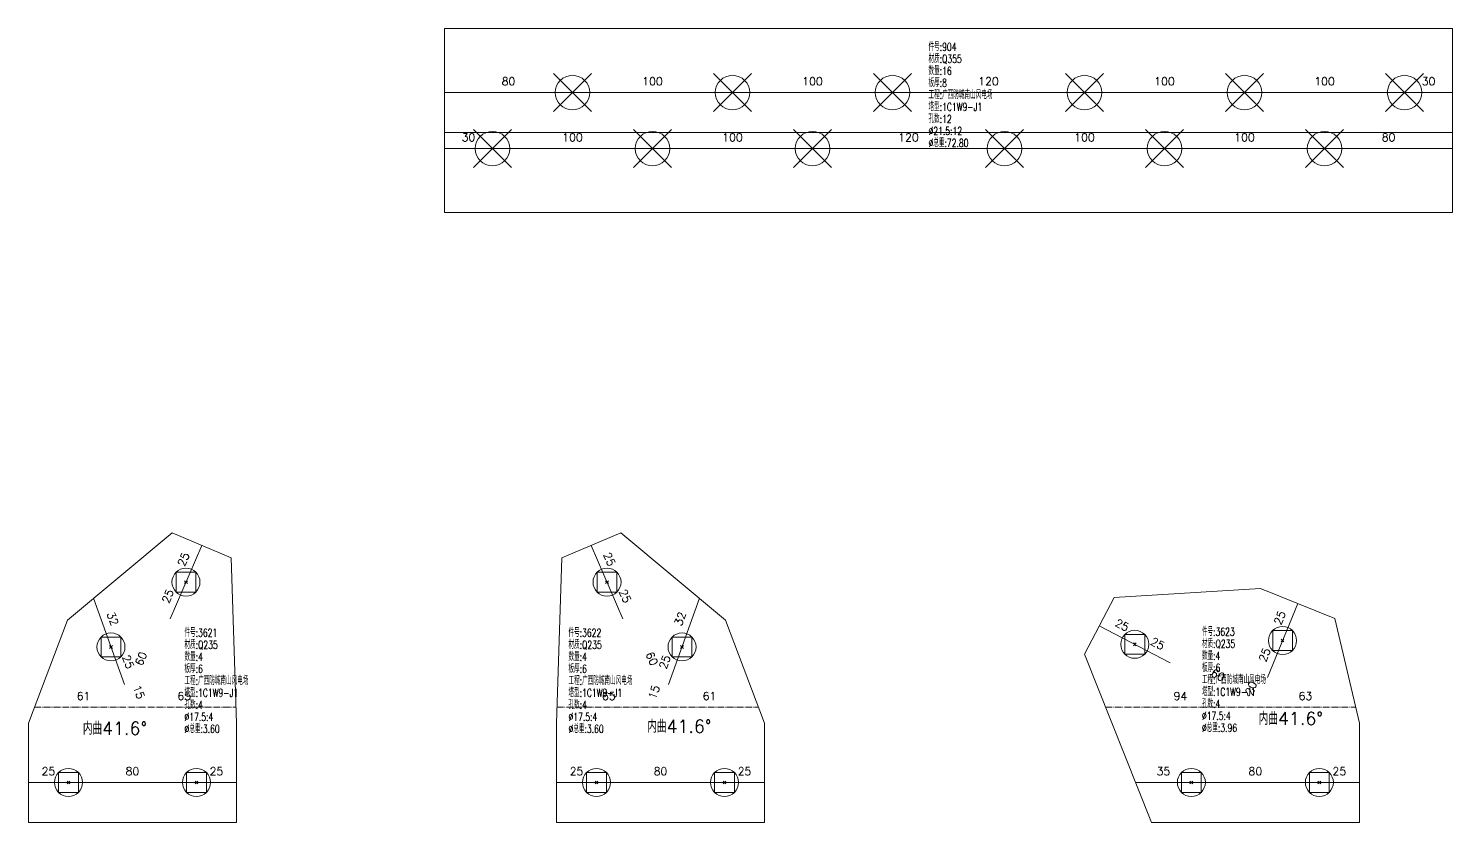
# Model space of a CAD drawing. Extents: x -105 to 10956, y -4548 to 9487.
# Drawn here: x 580 to 1470, y 605 to 1101 of the extents above; entities that cross this region are included whole.
import ezdxf
from ezdxf.enums import TextEntityAlignment as Align

# ---------------------------------------------------------------- set-up
doc = ezdxf.new("R2010")
doc.units = 0
doc.header["$MEASUREMENT"] = 0
doc.linetypes.add('制弯线', pattern=[5.9, 4, -0.5, 0.2, -0.5, 0.2, -0.5])
doc.layers.add('1', color=7, linetype='CONTINUOUS', lineweight=25)
doc.layers.add('2', color=7, linetype='CONTINUOUS', lineweight=25)
doc.styles.get("Standard").update_dxf_attribs({"font": 'simplex.shx', "width": 0.7, "height": 3, "bigfont": 'gbhzfs.shx'})

msp = doc.modelspace()

# ---------------------------------------------------------------- linework, layer by layer
at = {"layer": '1', "color": 7, "linetype": 'Continuous', "lineweight": 18}
for p, q in [((1470, 1101.13763), (840, 1101.13763)), ((840, 1101.13763), (840, 986.13763)), ((1470, 986.13763), (1470, 1101.13763)), ((840, 986.13763), (1470, 986.13763)), ((669.85918, 786.13763), (604.31051, 731.62483)), ((706.63784, 770.4109), (669.85918, 786.13763)), ((950.14082, 786.13763), (913.36216, 770.4109)), ((1015.68949, 731.62483), (950.14082, 786.13763)), ((710, 667.13294), (706.63784, 770.4109)), ((913.36216, 770.4109), (910, 667.13294)), ((1350.08551, 751.38948), (1258.50446, 745.75143)), ((1396.37663, 732.49155), (1350.08551, 751.38948)), ((1258.50446, 745.75143), (1240, 710.28898)), ((604.31051, 731.62483), (580, 667.13294)), ((1040, 667.13294), (1015.68949, 731.62483)), ((1411.77395, 667.13294), (1396.37663, 732.49155)), ((1240, 710.28898), (1281.77395, 605.13294)), ((580, 667.13294), (580, 605.13294)), ((710, 605.13294), (710, 667.13294)), ((910, 667.13294), (910, 605.13294)), ((1040, 605.13294), (1040, 667.13294)), ((1411.77395, 605.13294), (1411.77395, 667.13294)), ((580, 605.13294), (710, 605.13294)), ((910, 605.13294), (1040, 605.13294)), ((1281.77395, 605.13294), (1411.77395, 605.13294))]:
    msp.add_line(p, q, dxfattribs=at)
at = {"layer": '1', "color": 7, "linetype": 'Continuous', "lineweight": 13}
for p, q in [((908.175, 1049.31263), (931.825, 1072.96263)), ((931.825, 1049.31263), (908.175, 1072.96263)), ((1008.175, 1049.31263), (1031.825, 1072.96263)), ((1031.825, 1049.31263), (1008.175, 1072.96263)), ((1108.175, 1049.31263), (1131.825, 1072.96263)), ((1131.825, 1049.31263), (1108.175, 1072.96263)), ((1228.175, 1049.31263), (1251.825, 1072.96263)), ((1251.825, 1049.31263), (1228.175, 1072.96263)), ((1328.175, 1049.31263), (1351.825, 1072.96263)), ((1351.825, 1049.31263), (1328.175, 1072.96263)), ((1428.175, 1049.31263), (1451.825, 1072.96263)), ((1451.825, 1049.31263), (1428.175, 1072.96263)), ((858.175, 1014.31263), (881.825, 1037.96263)), ((881.825, 1014.31263), (858.175, 1037.96263)), ((958.175, 1014.31263), (981.825, 1037.96263)), ((981.825, 1014.31263), (958.175, 1037.96263)), ((1058.175, 1014.31263), (1081.825, 1037.96263)), ((1081.825, 1014.31263), (1058.175, 1037.96263)), ((1178.175, 1014.31263), (1201.825, 1037.96263)), ((1201.825, 1014.31263), (1178.175, 1037.96263)), ((1278.175, 1014.31263), (1301.825, 1037.96263)), ((1301.825, 1014.31263), (1278.175, 1037.96263)), ((1378.175, 1014.31263), (1401.825, 1037.96263)), ((1401.825, 1014.31263), (1378.175, 1037.96263)), ((672.23305, 749.10135), (672.23305, 761.47385)), ((672.23305, 761.47385), (684.60555, 761.47385)), ((684.60555, 761.47385), (684.60555, 749.10135)), ((935.39445, 749.10135), (935.39445, 761.47385)), ((935.39445, 761.47385), (947.76695, 761.47385)), ((947.76695, 761.47385), (947.76695, 749.10135)), ((684.60555, 749.10135), (672.23305, 749.10135)), ((677.5443, 754.4126), (679.2943, 756.1626)), ((679.2943, 754.4126), (677.5443, 756.1626)), ((947.76695, 749.10135), (935.39445, 749.10135)), ((940.7057, 754.4126), (942.4557, 756.1626)), ((942.4557, 754.4126), (940.7057, 756.1626)), ((625.36529, 708.61815), (625.36529, 720.99065)), ((625.36529, 720.99065), (637.73779, 720.99065)), ((637.73779, 720.99065), (637.73779, 708.61815)), ((982.26221, 708.61815), (982.26221, 720.99065)), ((982.26221, 720.99065), (994.63471, 720.99065)), ((994.63471, 720.99065), (994.63471, 708.61815)), ((1265.23001, 710.26867), (1265.23001, 722.64117)), ((1265.23001, 722.64117), (1277.60251, 722.64117)), ((1277.60251, 722.64117), (1277.60251, 710.26867)), ((1357.59584, 712.60871), (1357.59584, 724.98121)), ((1357.59584, 724.98121), (1369.96834, 724.98121)), ((1369.96834, 724.98121), (1369.96834, 712.60871)), ((630.67654, 713.9294), (632.42654, 715.6794)), ((632.42654, 713.9294), (630.67654, 715.6794)), ((987.57346, 713.9294), (989.32346, 715.6794)), ((989.32346, 713.9294), (987.57346, 715.6794)), ((1270.54126, 715.57992), (1272.29126, 717.32992)), ((1272.29126, 715.57992), (1270.54126, 717.32992)), ((1369.96834, 712.60871), (1357.59584, 712.60871)), ((1362.90709, 717.91996), (1364.65709, 719.66996)), ((1364.65709, 717.91996), (1362.90709, 719.66996)), ((637.73779, 708.61815), (625.36529, 708.61815)), ((994.63471, 708.61815), (982.26221, 708.61815)), ((1277.60251, 710.26867), (1265.23001, 710.26867)), ((598.81375, 623.94669), (598.81375, 636.31919)), ((598.81375, 636.31919), (611.18625, 636.31919)), ((611.18625, 636.31919), (611.18625, 623.94669)), ((678.81375, 623.94669), (678.81375, 636.31919)), ((678.81375, 636.31919), (691.18625, 636.31919)), ((691.18625, 636.31919), (691.18625, 623.94669)), ((928.81375, 623.94669), (928.81375, 636.31919)), ((928.81375, 636.31919), (941.18625, 636.31919)), ((941.18625, 636.31919), (941.18625, 623.94669)), ((1008.81375, 623.94669), (1008.81375, 636.31919)), ((1008.81375, 636.31919), (1021.18625, 636.31919)), ((1021.18625, 636.31919), (1021.18625, 623.94669)), ((1300.5877, 623.94669), (1300.5877, 636.31919)), ((1300.5877, 636.31919), (1312.9602, 636.31919)), ((1312.9602, 636.31919), (1312.9602, 623.94669)), ((1380.5877, 623.94669), (1380.5877, 636.31919)), ((1380.5877, 636.31919), (1392.9602, 636.31919)), ((1392.9602, 636.31919), (1392.9602, 623.94669)), ((611.18625, 623.94669), (598.81375, 623.94669)), ((604.125, 629.25794), (605.875, 631.00794)), ((605.875, 629.25794), (604.125, 631.00794)), ((691.18625, 623.94669), (678.81375, 623.94669)), ((684.125, 629.25794), (685.875, 631.00794)), ((685.875, 629.25794), (684.125, 631.00794)), ((941.18625, 623.94669), (928.81375, 623.94669)), ((934.125, 629.25794), (935.875, 631.00794)), ((935.875, 629.25794), (934.125, 631.00794)), ((1021.18625, 623.94669), (1008.81375, 623.94669)), ((1014.125, 629.25794), (1015.875, 631.00794)), ((1015.875, 629.25794), (1014.125, 631.00794)), ((1312.9602, 623.94669), (1300.5877, 623.94669)), ((1305.89895, 629.25794), (1307.64895, 631.00794)), ((1307.64895, 629.25794), (1305.89895, 631.00794)), ((1392.9602, 623.94669), (1380.5877, 623.94669)), ((1385.89895, 629.25794), (1387.64895, 631.00794)), ((1387.64895, 629.25794), (1385.89895, 631.00794))]:
    msp.add_line(p, q, dxfattribs=at)
for centre, radius in [((920, 1061.13763), 10.75), ((1020, 1061.13763), 10.75), ((1120, 1061.13763), 10.75), ((1240, 1061.13763), 10.75), ((1340, 1061.13763), 10.75), ((1440, 1061.13763), 10.75), ((870, 1026.13763), 10.75), ((970, 1026.13763), 10.75), ((1070, 1026.13763), 10.75), ((1190, 1026.13763), 10.75), ((1290, 1026.13763), 10.75), ((1390, 1026.13763), 10.75), ((678.4193, 755.2876), 8.75), ((941.5807, 755.2876), 8.75), ((631.55154, 714.8044), 8.75), ((988.44846, 714.8044), 8.75), ((1271.41626, 716.45492), 8.75), ((1363.78209, 718.79496), 8.75), ((605, 630.13294), 8.75), ((685, 630.13294), 8.75), ((935, 630.13294), 8.75), ((1015, 630.13294), 8.75), ((1306.77395, 630.13294), 8.75), ((1386.77395, 630.13294), 8.75)]:
    msp.add_circle(centre, radius, dxfattribs=at)
at = {"layer": '2', "color": 9, "linetype": 'Continuous', "lineweight": 13}
for p, q in [((840, 1061.13763), (1470, 1061.13763)), ((840, 1036.13763), (1470, 1036.13763)), ((840, 1026.13763), (1470, 1026.13763)), ((668.5901, 732.30094), (688.24851, 778.27426)), ((951.4099, 732.30094), (931.75149, 778.27426)), ((639.9568, 691.25975), (620.68524, 745.24269)), ((980.0432, 691.25975), (999.31476, 745.24269)), ((1354.33315, 695.64935), (1373.2311, 741.9405)), ((1293.58025, 704.88964), (1249.25223, 728.0202)), ((710, 630.13294), (580, 630.13294)), ((910, 630.13294), (1040, 630.13294)), ((1411.77395, 630.13294), (1271.84253, 630.13294))]:
    msp.add_line(p, q, dxfattribs=at)
at = {"layer": '2', "color": 190, "linetype": '制弯线', "lineweight": 13}
for p, q in [((583.76955, 677.13294), (709.67445, 677.13294)), ((910.32555, 677.13294), (1036.23045, 677.13294)), ((1253.17146, 677.13294), (1409.41813, 677.13294))]:
    msp.add_line(p, q, dxfattribs=at)

# ---------------------------------------------------------------- texts
at = {"layer": '2', "color": 7, "linetype": 'Continuous', "lineweight": 13}
for s, p in [('80', (880, 1064.13763)), ('100', (970, 1064.13763)), ('100', (1070, 1064.13763)), ('120', (1180, 1064.13763)), ('100', (1290, 1064.13763)), ('100', (1390, 1064.13763)), ('30', (1455, 1064.13763)), ('30', (855, 1029.13763)), ('100', (920, 1029.13763)), ('100', (1020, 1029.13763)), ('120', (1130, 1029.13763)), ('100', (1240, 1029.13763)), ('100', (1340, 1029.13763)), ('80', (1430, 1029.13763)), ('61', (614.38478, 680.13294)), ('65', (677.33723, 680.13294)), ('65', (942.66278, 680.13294)), ('61', (1005.61524, 680.13294)), ('94', (1299.97273, 680.13294)), ('63', (1378.09606, 680.13294)), ('25', (592.5, 633.13294)), ('80', (645, 633.13294)), ('25', (697.5, 633.13294)), ('25', (922.5, 633.13294)), ('80', (975, 633.13294)), ('25', (1027.5, 633.13294)), ('35', (1289.30824, 633.13294)), ('80', (1346.77395, 633.13294)), ('25', (1399.27395, 633.13294))]:
    msp.add_text(s, height=5, dxfattribs=at).set_placement(p, align=Align.BOTTOM_CENTER)
for s, rotation, p in [('25', 67, (680.57551, 767.96044)), ('25', 294, (939.42449, 767.96044)), ('25', 67, (670.7463, 744.97378)), ('25', 294, (949.2537, 744.97378)), ('32', 291, (628.94375, 731.03218)), ('32', 70, (991.05625, 731.03218)), ('25', 333, (1261.72208, 724.89724)), ('25', 68, (1365.72913, 731.5016)), ('25', 333, (1283.88609, 713.33197)), ('25', 68, (1356.28015, 708.35603)), ('25', 291, (638.57953, 704.04071)), ('60', 67, (654.03665, 705.89645)), ('60', 294, (965.96335, 705.89645)), ('25', 70, (981.42047, 704.04071)), ('60', 333, (1321.56493, 693.67098)), ('15', 291, (645.30375, 685.20498)), ('15', 70, (974.69625, 685.20498)), ('20', 68, (1347.7761, 687.52502))]:
    msp.add_text(s, height=5, rotation=rotation, dxfattribs=at).set_placement(p, align=Align.BOTTOM_CENTER)
for p in [(613.99821, 657.54307), (966.73321, 658.85101), (1348.91825, 663.7149)]:
    msp.add_text('内曲41.6%%d', height=8, dxfattribs=at).set_placement(p, align=Align.BOTTOM_LEFT)
at = {"layer": '2', "color": 7, "linetype": 'Continuous', "lineweight": 13, "char_height": 5, "width": 500, "attachment_point": 1, "line_spacing_factor": 0.9}
for s, insert in [('件号:904\\P材质:Q355\\P数量:16\\P板厚:8\\P工程:广西防城南山风电场\\P塔型:1C1W9-J1\\P孔数:12\\P%%c21.5:12\\P%%c总重:72.80', (1142.5, 1092.13763)), ('件号:3621\\P材质:Q235\\P数量:4\\P板厚:6\\P工程:广西防城南山风电场\\P塔型:1C1W9-J1\\P孔数:4\\P%%c17.5:4\\P%%c总重:3.60', (677.5, 726.13529)), ('件号:3622\\P材质:Q235\\P数量:4\\P板厚:6\\P工程:广西防城南山风电场\\P塔型:1C1W9-J1\\P孔数:4\\P%%c17.5:4\\P%%c总重:3.60', (917.5, 726.13529)), ('件号:3623\\P材质:Q235\\P数量:4\\P板厚:6\\P工程:广西防城南山风电场\\P塔型:1C1W9-J1\\P孔数:4\\P%%c17.5:4\\P%%c总重:3.96', (1313.38698, 726.76121))]:
    msp.add_mtext(s, dxfattribs=dict(at, insert=insert))

doc.saveas('drawing.dxf')
